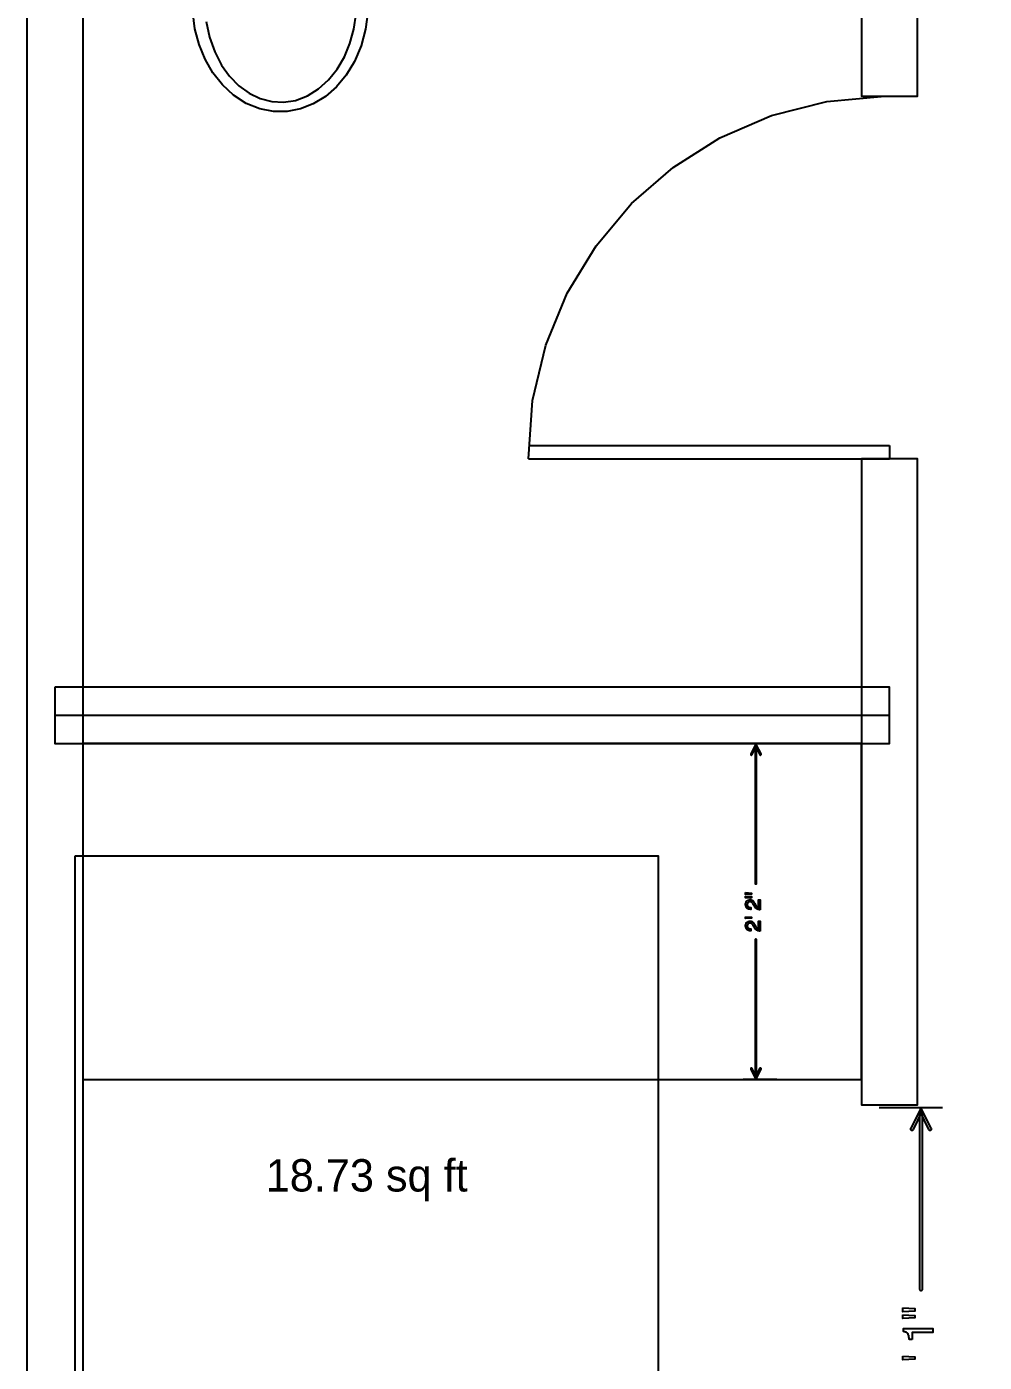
# Model space of a CAD drawing. Header units: inches. Extents: x -1 to 396, y -34 to 687.
# Drawn here: x 0 to 73.9, y 388.6 to 491.7 of the extents above; entities that cross this region are included whole.
import ezdxf

# ---------------------------------------------------------------- set-up
doc = ezdxf.new("R2010")
doc.units = ezdxf.units.IN
doc.header["$MEASUREMENT"] = 0
for name, color, linetype in [('AL_AREAS', 9, 'Continuous'), ('AL_LINEWORK', 30, 'Continuous'), ('COUNTERS', 8, 'Continuous'), ('DIMENSIONS', 9, 'Continuous'), ('DOORS', 3, 'Continuous'), ('FIXTURES', 4, 'Continuous'), ('WALLS', 7, 'Continuous'), ('WINDOWS', 5, 'Continuous')]:
    doc.layers.add(name, color=color, linetype=linetype)

msp = doc.modelspace()

# ---------------------------------------------------------------- linework, layer by layer
at = {"layer": 'AL_LINEWORK'}
msp.add_lwpolyline([(3.73, 427.71), (48.76, 427.71), (48.76, 376.1), (3.73, 376.1)], close=True, dxfattribs=at)
at = {"layer": 'COUNTERS'}
for points in [[(2.17, 440.72), (2.17, 436.37), (66.62, 436.37), (66.62, 440.72), (2.17, 440.72)], [(4.34, 410.42), (64.45, 410.42), (64.45, 436.37), (4.34, 436.37), (4.34, 410.42)]]:
    msp.add_lwpolyline(points, close=True, dxfattribs=at)
msp.add_lwpolyline([(66.62, 438.55), (2.18, 438.55)], dxfattribs=at)
at = {"layer": 'DIMENSIONS'}
for points in [[(57.91, 436.37), (55.32, 436.37)], [(57.91, 410.42), (55.32, 410.42)], [(65.83, 408.25), (70.71, 408.25)]]:
    msp.add_lwpolyline(points, dxfattribs=at)
for points in [[(56.7, 435.57), (56.35, 436.26), (56.3, 436.37), (56.25, 436.26), (55.91, 435.57), (55.9, 435.57), (55.9, 435.56), (55.9, 435.55), (55.9, 435.54), (55.9, 435.53), (55.91, 435.52), (55.91, 435.51), (55.92, 435.51), (55.92, 435.5), (55.93, 435.5), (55.94, 435.49), (55.95, 435.49), (55.96, 435.49), (55.97, 435.49), (55.97, 435.49), (55.98, 435.5), (55.99, 435.5), (56, 435.51), (56, 435.51), (56.01, 435.52), (56.35, 436.21), (56.25, 436.21), (56.6, 435.52), (56.6, 435.51), (56.61, 435.51), (56.61, 435.5), (56.62, 435.5), (56.63, 435.49), (56.64, 435.49), (56.65, 435.49), (56.65, 435.49), (56.66, 435.49), (56.67, 435.5), (56.68, 435.5), (56.69, 435.51), (56.69, 435.51), (56.7, 435.52), (56.7, 435.53), (56.7, 435.54), (56.7, 435.55), (56.7, 435.56), (56.7, 435.57), (56.7, 435.57)], [(56.24, 436.18), (56.24, 436.04), (56.24, 435.92), (56.24, 435.81), (56.24, 435.7), (56.24, 435.57), (56.24, 435.42), (56.24, 435.24), (56.24, 435), (56.24, 434.71), (56.24, 434.36), (56.24, 433.92), (56.24, 433.57), (56.24, 433.26), (56.24, 432.99), (56.24, 432.73), (56.24, 432.47), (56.24, 432.17), (56.24, 431.83), (56.24, 431.41), (56.24, 430.91), (56.24, 430.91), (56.24, 430.91), (56.24, 430.91), (56.24, 430.9), (56.24, 430.9), (56.24, 430.9), (56.24, 430.9), (56.24, 430.9), (56.24, 430.9), (56.24, 430.9), (56.24, 429.82), (56.24, 428.94), (56.24, 428.25), (56.24, 427.69), (56.24, 427.25), (56.24, 426.88), (56.24, 426.57), (56.24, 426.27), (56.24, 425.95), (56.24, 425.59), (56.24, 425.58), (56.25, 425.57), (56.25, 425.56), (56.25, 425.55), (56.26, 425.55), (56.27, 425.54), (56.27, 425.53), (56.28, 425.53), (56.29, 425.53), (56.3, 425.53), (56.31, 425.53), (56.32, 425.53), (56.33, 425.53), (56.33, 425.54), (56.34, 425.55), (56.35, 425.55), (56.35, 425.56), (56.36, 425.57), (56.36, 425.58), (56.36, 425.59), (56.36, 425.95), (56.36, 426.27), (56.36, 426.57), (56.36, 426.88), (56.36, 427.25), (56.36, 427.69), (56.36, 428.25), (56.36, 428.94), (56.36, 429.82), (56.36, 430.9), (56.36, 430.9), (56.36, 430.9), (56.36, 430.9), (56.36, 430.9), (56.36, 430.9), (56.36, 430.9), (56.36, 430.91), (56.36, 430.91), (56.36, 430.91), (56.36, 430.91), (56.36, 431.41), (56.36, 431.83), (56.36, 432.17), (56.36, 432.47), (56.36, 432.73), (56.36, 432.99), (56.36, 433.26), (56.36, 433.57), (56.36, 433.92), (56.36, 434.36), (56.36, 434.71), (56.36, 435), (56.36, 435.24), (56.36, 435.42), (56.36, 435.57), (56.36, 435.7), (56.36, 435.81), (56.36, 435.92), (56.36, 436.04), (56.36, 436.18), (56.36, 436.19), (56.36, 436.2), (56.35, 436.21), (56.35, 436.21), (56.34, 436.22), (56.34, 436.23), (56.33, 436.23), (56.32, 436.24), (56.31, 436.24), (56.3, 436.24), (56.29, 436.24), (56.28, 436.24), (56.28, 436.23), (56.27, 436.23), (56.26, 436.22), (56.26, 436.21), (56.25, 436.21), (56.25, 436.2), (56.24, 436.19), (56.24, 436.18)], [(55.49, 424.86), (55.95, 424.83), (55.95, 424.74), (55.49, 424.72), (55.49, 424.86)], [(55.49, 424.59), (55.95, 424.57), (55.95, 424.47), (55.49, 424.45), (55.49, 424.59)], [(56.64, 423.54), (56.61, 423.54), (56.58, 423.54), (56.56, 423.55), (56.53, 423.55), (56.5, 423.56), (56.48, 423.56), (56.45, 423.57), (56.43, 423.58), (56.41, 423.59), (56.39, 423.6), (56.37, 423.61), (56.34, 423.62), (56.32, 423.64), (56.3, 423.65), (56.28, 423.67), (56.26, 423.7), (56.25, 423.72), (56.23, 423.74), (56.21, 423.77), (56.19, 423.8), (56.1, 423.95), (56.09, 423.97), (56.08, 423.99), (56.07, 424.01), (56.06, 424.02), (56.05, 424.04), (56.04, 424.05), (56.03, 424.06), (56.02, 424.08), (56.01, 424.09), (56, 424.09), (55.99, 424.11), (55.98, 424.12), (55.96, 424.13), (55.95, 424.14), (55.93, 424.14), (55.92, 424.15), (55.9, 424.15), (55.89, 424.16), (55.87, 424.16), (55.85, 424.16), (55.83, 424.16), (55.82, 424.16), (55.8, 424.15), (55.78, 424.15), (55.77, 424.14), (55.75, 424.14), (55.74, 424.13), (55.72, 424.12), (55.71, 424.11), (55.7, 424.1), (55.69, 424.09), (55.68, 424.07), (55.67, 424.06), (55.66, 424.05), (55.65, 424.03), (55.65, 424.01), (55.65, 424), (55.64, 423.98), (55.64, 423.96), (55.64, 423.94), (55.64, 423.91), (55.64, 423.89), (55.65, 423.86), (55.66, 423.84), (55.67, 423.82), (55.68, 423.8), (55.69, 423.78), (55.71, 423.77), (55.73, 423.75), (55.75, 423.74), (55.76, 423.74), (55.78, 423.73), (55.79, 423.73), (55.8, 423.72), (55.82, 423.72), (55.84, 423.71), (55.85, 423.71), (55.87, 423.71), (55.89, 423.71), (55.91, 423.71), (55.91, 423.56), (55.88, 423.57), (55.86, 423.57), (55.83, 423.57), (55.8, 423.57), (55.78, 423.58), (55.76, 423.58), (55.73, 423.59), (55.71, 423.6), (55.69, 423.61), (55.67, 423.62), (55.64, 423.64), (55.61, 423.66), (55.59, 423.69), (55.57, 423.71), (55.55, 423.75), (55.54, 423.78), (55.52, 423.82), (55.52, 423.86), (55.51, 423.9), (55.51, 423.94), (55.51, 423.98), (55.51, 424.02), (55.52, 424.05), (55.53, 424.08), (55.54, 424.11), (55.55, 424.14), (55.56, 424.16), (55.58, 424.19), (55.6, 424.21), (55.61, 424.23), (55.64, 424.24), (55.66, 424.26), (55.68, 424.27), (55.7, 424.28), (55.73, 424.29), (55.75, 424.3), (55.77, 424.31), (55.8, 424.31), (55.82, 424.31), (55.85, 424.32), (55.87, 424.31), (55.9, 424.31), (55.93, 424.31), (55.95, 424.3), (55.97, 424.29), (56, 424.28), (56.02, 424.27), (56.04, 424.25), (56.06, 424.24), (56.08, 424.22), (56.09, 424.21), (56.1, 424.19), (56.11, 424.18), (56.13, 424.16), (56.14, 424.14), (56.15, 424.12), (56.17, 424.1), (56.18, 424.08), (56.2, 424.05), (56.21, 424.02), (56.27, 423.91), (56.28, 423.9), (56.29, 423.89), (56.3, 423.87), (56.31, 423.86), (56.32, 423.85), (56.32, 423.83), (56.33, 423.82), (56.34, 423.81), (56.35, 423.8), (56.35, 423.79), (56.37, 423.78), (56.38, 423.76), (56.4, 423.75), (56.41, 423.74), (56.43, 423.73), (56.44, 423.72), (56.46, 423.71), (56.47, 423.71), (56.49, 423.7), (56.51, 423.69), (56.51, 424.31), (56.64, 424.31), (56.64, 423.54)], [(55.49, 423), (55.95, 422.97), (55.95, 422.88), (55.49, 422.85), (55.49, 423)], [(56.64, 421.89), (56.61, 421.89), (56.58, 421.89), (56.56, 421.9), (56.53, 421.9), (56.5, 421.91), (56.48, 421.91), (56.45, 421.92), (56.43, 421.93), (56.41, 421.94), (56.39, 421.95), (56.37, 421.96), (56.34, 421.97), (56.32, 421.99), (56.3, 422), (56.28, 422.02), (56.26, 422.05), (56.25, 422.07), (56.23, 422.09), (56.21, 422.12), (56.19, 422.15), (56.1, 422.3), (56.09, 422.32), (56.08, 422.34), (56.07, 422.36), (56.06, 422.37), (56.05, 422.39), (56.04, 422.4), (56.03, 422.41), (56.02, 422.43), (56.01, 422.44), (56, 422.44), (55.99, 422.46), (55.98, 422.47), (55.96, 422.48), (55.95, 422.49), (55.93, 422.49), (55.92, 422.5), (55.9, 422.5), (55.89, 422.51), (55.87, 422.51), (55.85, 422.51), (55.83, 422.51), (55.82, 422.51), (55.8, 422.5), (55.78, 422.5), (55.77, 422.49), (55.75, 422.49), (55.74, 422.48), (55.72, 422.47), (55.71, 422.46), (55.7, 422.45), (55.69, 422.44), (55.68, 422.42), (55.67, 422.41), (55.66, 422.4), (55.65, 422.38), (55.65, 422.36), (55.65, 422.35), (55.64, 422.33), (55.64, 422.31), (55.64, 422.29), (55.64, 422.26), (55.64, 422.24), (55.65, 422.21), (55.66, 422.19), (55.67, 422.17), (55.68, 422.15), (55.69, 422.13), (55.71, 422.12), (55.73, 422.1), (55.75, 422.09), (55.76, 422.09), (55.78, 422.08), (55.79, 422.08), (55.8, 422.07), (55.82, 422.07), (55.84, 422.06), (55.85, 422.06), (55.87, 422.06), (55.89, 422.06), (55.91, 422.06), (55.91, 421.91), (55.88, 421.92), (55.86, 421.92), (55.83, 421.92), (55.8, 421.92), (55.78, 421.93), (55.76, 421.93), (55.73, 421.94), (55.71, 421.95), (55.69, 421.96), (55.67, 421.97), (55.64, 421.99), (55.61, 422.01), (55.59, 422.04), (55.57, 422.06), (55.55, 422.1), (55.54, 422.13), (55.52, 422.17), (55.52, 422.21), (55.51, 422.25), (55.51, 422.29), (55.51, 422.33), (55.51, 422.37), (55.52, 422.4), (55.53, 422.43), (55.54, 422.46), (55.55, 422.49), (55.56, 422.51), (55.58, 422.54), (55.59, 422.56), (55.61, 422.58), (55.64, 422.59), (55.66, 422.61), (55.68, 422.62), (55.7, 422.63), (55.73, 422.64), (55.75, 422.65), (55.77, 422.66), (55.8, 422.66), (55.82, 422.66), (55.85, 422.66), (55.87, 422.66), (55.9, 422.66), (55.93, 422.66), (55.95, 422.65), (55.97, 422.64), (56, 422.63), (56.02, 422.62), (56.04, 422.6), (56.06, 422.59), (56.08, 422.57), (56.09, 422.56), (56.1, 422.54), (56.11, 422.53), (56.13, 422.51), (56.14, 422.49), (56.15, 422.47), (56.17, 422.45), (56.18, 422.43), (56.2, 422.4), (56.21, 422.37), (56.27, 422.26), (56.28, 422.25), (56.29, 422.24), (56.3, 422.22), (56.31, 422.21), (56.32, 422.2), (56.32, 422.18), (56.33, 422.17), (56.34, 422.16), (56.35, 422.15), (56.35, 422.14), (56.37, 422.13), (56.38, 422.11), (56.4, 422.1), (56.41, 422.09), (56.43, 422.08), (56.44, 422.07), (56.46, 422.06), (56.47, 422.06), (56.49, 422.05), (56.51, 422.04), (56.51, 422.66), (56.64, 422.66), (56.64, 421.89)], [(56.36, 410.61), (56.36, 410.75), (56.36, 410.87), (56.36, 410.98), (56.36, 411.09), (56.36, 411.22), (56.36, 411.37), (56.36, 411.55), (56.36, 411.78), (56.36, 412.07), (56.36, 412.43), (56.36, 412.86), (56.36, 413.22), (56.36, 413.52), (56.36, 413.79), (56.36, 414.05), (56.36, 414.32), (56.36, 414.61), (56.36, 414.95), (56.36, 415.37), (56.36, 415.87), (56.36, 415.88), (56.36, 415.88), (56.36, 415.88), (56.36, 415.88), (56.36, 415.88), (56.36, 415.88), (56.36, 415.88), (56.36, 415.89), (56.36, 415.89), (56.36, 415.89), (56.36, 416.97), (56.36, 417.84), (56.36, 418.54), (56.36, 419.1), (56.36, 419.54), (56.36, 419.91), (56.36, 420.22), (56.36, 420.52), (56.36, 420.84), (56.36, 421.2), (56.36, 421.21), (56.36, 421.22), (56.35, 421.23), (56.35, 421.24), (56.34, 421.24), (56.33, 421.25), (56.33, 421.25), (56.32, 421.26), (56.31, 421.26), (56.3, 421.26), (56.29, 421.26), (56.28, 421.26), (56.27, 421.25), (56.27, 421.25), (56.26, 421.24), (56.25, 421.24), (56.25, 421.23), (56.25, 421.22), (56.24, 421.21), (56.24, 421.2), (56.24, 420.84), (56.24, 420.52), (56.24, 420.22), (56.24, 419.91), (56.24, 419.54), (56.24, 419.1), (56.24, 418.54), (56.24, 417.84), (56.24, 416.97), (56.24, 415.89), (56.24, 415.89), (56.24, 415.89), (56.24, 415.88), (56.24, 415.88), (56.24, 415.88), (56.24, 415.88), (56.24, 415.88), (56.24, 415.88), (56.24, 415.88), (56.24, 415.87), (56.24, 415.37), (56.24, 414.95), (56.24, 414.61), (56.24, 414.32), (56.24, 414.05), (56.24, 413.79), (56.24, 413.52), (56.24, 413.22), (56.24, 412.86), (56.24, 412.43), (56.24, 412.07), (56.24, 411.78), (56.24, 411.55), (56.24, 411.37), (56.24, 411.22), (56.24, 411.09), (56.24, 410.98), (56.24, 410.87), (56.24, 410.75), (56.24, 410.61), (56.24, 410.6), (56.24, 410.59), (56.25, 410.58), (56.25, 410.57), (56.26, 410.57), (56.27, 410.56), (56.27, 410.56), (56.28, 410.55), (56.29, 410.55), (56.3, 410.55), (56.31, 410.55), (56.32, 410.55), (56.33, 410.56), (56.33, 410.56), (56.34, 410.57), (56.35, 410.57), (56.35, 410.58), (56.35, 410.59), (56.36, 410.6), (56.36, 410.61)], [(55.9, 411.22), (56.25, 410.53), (56.3, 410.42), (56.35, 410.53), (56.7, 411.22), (56.7, 411.22), (56.7, 411.23), (56.7, 411.24), (56.7, 411.25), (56.7, 411.26), (56.7, 411.27), (56.69, 411.27), (56.69, 411.28), (56.68, 411.29), (56.67, 411.29), (56.66, 411.3), (56.65, 411.3), (56.64, 411.3), (56.64, 411.3), (56.63, 411.3), (56.62, 411.29), (56.61, 411.29), (56.6, 411.28), (56.6, 411.27), (56.59, 411.27), (56.25, 410.58), (56.35, 410.58), (56.01, 411.27), (56, 411.27), (56, 411.28), (55.99, 411.29), (55.98, 411.29), (55.97, 411.3), (55.96, 411.3), (55.96, 411.3), (55.95, 411.3), (55.94, 411.3), (55.93, 411.29), (55.92, 411.29), (55.91, 411.28), (55.91, 411.27), (55.9, 411.27), (55.9, 411.26), (55.9, 411.25), (55.9, 411.24), (55.9, 411.23), (55.9, 411.22), (55.9, 411.22)], [(69.84, 406.66), (69.15, 408.04), (69.05, 408.25), (68.95, 408.04), (68.26, 406.66), (68.25, 406.64), (68.24, 406.63), (68.24, 406.61), (68.24, 406.59), (68.25, 406.57), (68.26, 406.56), (68.27, 406.54), (68.28, 406.53), (68.29, 406.52), (68.31, 406.51), (68.32, 406.5), (68.34, 406.5), (68.36, 406.49), (68.38, 406.5), (68.39, 406.5), (68.41, 406.51), (68.43, 406.52), (68.44, 406.53), (68.45, 406.54), (68.46, 406.56), (69.15, 407.94), (68.95, 407.94), (69.64, 406.56), (69.65, 406.54), (69.66, 406.53), (69.67, 406.52), (69.69, 406.51), (69.7, 406.5), (69.72, 406.5), (69.74, 406.49), (69.75, 406.5), (69.77, 406.5), (69.79, 406.51), (69.81, 406.52), (69.82, 406.53), (69.83, 406.54), (69.84, 406.56), (69.85, 406.57), (69.85, 406.59), (69.85, 406.61), (69.85, 406.63), (69.85, 406.64), (69.84, 406.66)], [(68.93, 407.87), (68.93, 407.69), (68.93, 407.52), (68.93, 407.37), (68.93, 407.22), (68.93, 407.06), (68.93, 406.86), (68.93, 406.62), (68.93, 406.32), (68.93, 405.95), (68.93, 405.49), (68.93, 404.93), (68.93, 404.48), (68.93, 404.09), (68.93, 403.74), (68.93, 403.41), (68.93, 403.07), (68.93, 402.7), (68.93, 402.26), (68.93, 401.73), (68.93, 401.09), (68.93, 400.39), (68.93, 399.82), (68.93, 399.34), (68.93, 398.94), (68.93, 398.57), (68.93, 398.22), (68.93, 397.85), (68.93, 397.44), (68.93, 396.96), (68.93, 396.38), (68.93, 395.91), (68.93, 395.54), (68.93, 395.24), (68.93, 395.01), (68.93, 394.82), (68.93, 394.68), (68.93, 394.56), (68.93, 394.46), (68.93, 394.35), (68.93, 394.24), (68.93, 394.22), (68.94, 394.2), (68.95, 394.18), (68.96, 394.17), (68.97, 394.15), (68.98, 394.14), (69, 394.13), (69.01, 394.13), (69.03, 394.12), (69.05, 394.12), (69.07, 394.12), (69.08, 394.13), (69.1, 394.13), (69.12, 394.14), (69.13, 394.15), (69.14, 394.17), (69.15, 394.18), (69.16, 394.2), (69.16, 394.22), (69.16, 394.24), (69.16, 394.35), (69.16, 394.46), (69.16, 394.56), (69.16, 394.68), (69.16, 394.82), (69.16, 395.01), (69.16, 395.24), (69.16, 395.54), (69.16, 395.91), (69.16, 396.38), (69.16, 396.96), (69.16, 397.44), (69.16, 397.85), (69.16, 398.22), (69.16, 398.57), (69.16, 398.94), (69.16, 399.34), (69.16, 399.82), (69.16, 400.39), (69.16, 401.09), (69.16, 401.73), (69.16, 402.26), (69.16, 402.7), (69.16, 403.07), (69.16, 403.41), (69.16, 403.74), (69.16, 404.09), (69.16, 404.48), (69.16, 404.93), (69.16, 405.49), (69.16, 405.95), (69.16, 406.32), (69.16, 406.62), (69.16, 406.86), (69.16, 407.06), (69.16, 407.22), (69.16, 407.37), (69.16, 407.52), (69.16, 407.69), (69.16, 407.87), (69.16, 407.89), (69.16, 407.91), (69.15, 407.93), (69.14, 407.94), (69.13, 407.96), (69.12, 407.97), (69.1, 407.98), (69.08, 407.98), (69.07, 407.99), (69.05, 407.99), (69.03, 407.99), (69.01, 407.98), (69, 407.98), (68.98, 407.97), (68.97, 407.96), (68.96, 407.94), (68.95, 407.93), (68.94, 407.91), (68.93, 407.89), (68.93, 407.87)], [(67.65, 392.78), (68.57, 392.73), (68.57, 392.54), (67.65, 392.49), (67.65, 392.78)], [(67.65, 392.24), (68.57, 392.2), (68.57, 392.01), (67.65, 391.96), (67.65, 392.24)], [(68.36, 390.35), (68.15, 390.35), (68.14, 390.4), (68.13, 390.46), (68.12, 390.51), (68.12, 390.56), (68.11, 390.61), (68.1, 390.65), (68.08, 390.68), (68.07, 390.72), (68.06, 390.75), (68.05, 390.77), (68.03, 390.8), (68.01, 390.82), (67.99, 390.84), (67.96, 390.86), (67.93, 390.88), (67.89, 390.9), (67.85, 390.91), (67.81, 390.93), (67.76, 390.94), (67.71, 390.95), (67.71, 391.18), (69.96, 391.18), (69.96, 390.87), (68.36, 390.87), (68.36, 390.35)], [(67.65, 389.06), (68.57, 389.01), (68.57, 388.82), (67.65, 388.77), (67.65, 389.06)]]:
    msp.add_lwpolyline(points, close=True, dxfattribs=at)
at = {"layer": 'DOORS'}
for points in [[(38.74, 458.38), (38.74, 458.38), (39.06, 462.88), (40.08, 467.16), (41.73, 471.16), (43.96, 474.82), (46.7, 478.08), (49.91, 480.88), (53.53, 483.17), (57.5, 484.89), (61.77, 485.98), (66.27, 486.38), (66.3, 486.38), (66.34, 486.38), (66.37, 486.38), (66.41, 486.38), (66.44, 486.38), (66.48, 486.38), (66.51, 486.38), (66.55, 486.38), (66.58, 486.38), (66.62, 486.38)], [(38.75, 459.39), (66.62, 459.39)], [(38.74, 458.38), (66.62, 458.38)]]:
    msp.add_lwpolyline(points, dxfattribs=at)
at = {"layer": 'FIXTURES'}
for points in [[(26.33, 492.86), (26.16, 491.55), (25.82, 490.26), (25.31, 489.06), (24.67, 488), (23.91, 487.1), (23.06, 486.36), (22.13, 485.79), (21.14, 485.4), (20.11, 485.2), (19.05, 485.2), (17.99, 485.41), (16.95, 485.83), (15.97, 486.46), (15.11, 487.25), (14.37, 488.18), (13.77, 489.23), (13.31, 490.37), (12.99, 491.59), (12.83, 492.86)], [(13.85, 492.16), (14.11, 490.95), (14.52, 489.81), (15.04, 488.79), (15.67, 487.92), (16.39, 487.19), (17.18, 486.61), (18.03, 486.21), (18.92, 485.97), (19.83, 485.92), (20.76, 486.06), (21.68, 486.41), (22.54, 486.95), (23.31, 487.64), (23.97, 488.47), (24.53, 489.42), (24.96, 490.46), (25.27, 491.57), (25.45, 492.75)], [(16.85, 486.84), (16.85, 486.84)], [(17.15, 486.06), (17.15, 486.06)], [(22.2, 486.06), (22.2, 486.06)], [(22.5, 486.84), (22.5, 486.84)], [(19.68, 485.18), (19.68, 485.18)]]:
    msp.add_lwpolyline(points, dxfattribs=at)
at = {"layer": 'WALLS'}
for points in [[(0, 649.58), (0, 379.83), (4.36, 379.83), (4.36, 507.83), (64.45, 507.83), (64.45, 486.38), (68.79, 486.38), (68.79, 507.83), (73.94, 507.83), (73.94, 512.17), (4.36, 512.17), (4.36, 569.01), (54.07, 569.01), (54.07, 573.36), (4.36, 573.36), (4.36, 645.22), (11.47, 645.22), (11.47, 649.58), (0, 649.58)], [(64.45, 458.38), (64.45, 408.48), (68.79, 408.48), (68.79, 458.38), (64.45, 458.38)]]:
    msp.add_lwpolyline(points, close=True, dxfattribs=at)
at = {"layer": 'WINDOWS'}
msp.add_lwpolyline([(66.62, 459.39), (66.62, 458.38)], dxfattribs=at)

# ---------------------------------------------------------------- texts
at = {"layer": 'AL_AREAS', "insert": (26.25, 404.27), "char_height": 2.4975, "attachment_point": 2}
msp.add_mtext('18.73 sq ft', dxfattribs=at)

doc.saveas('drawing.dxf')
